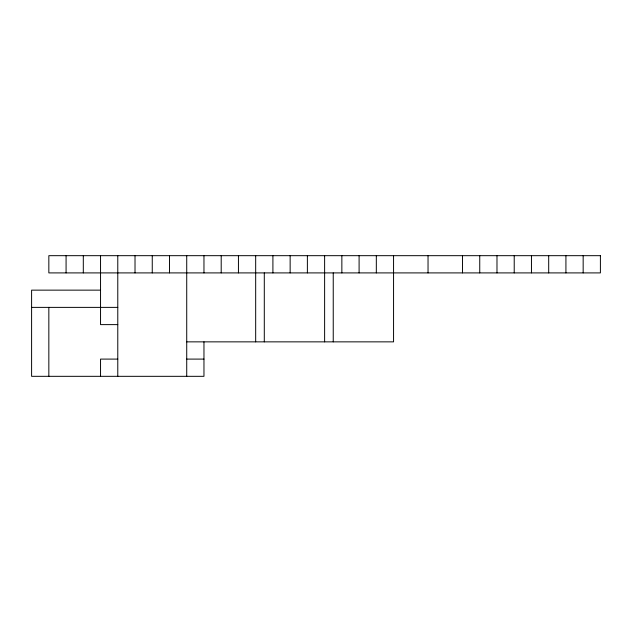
<?xml version="1.0" encoding="UTF-8"?>
<svg xmlns="http://www.w3.org/2000/svg" width="632" height="632" viewBox="0 0 632 632"><rect width="100%" height="100%" fill="white"/><g stroke="black" fill="none" stroke-linecap="round" stroke-linejoin="round"><path stroke-width="0.95" d="M100.543 290.143L31.6 290.143L31.6 376.324L203.962 376.324L203.962 341.857M31.6 307.381L117.781 307.381M117.781 324.619L100.543 324.619L100.543 255.676M186.724 341.857L393.562 341.857L393.562 255.676M117.781 359.095L100.543 359.095L100.543 376.324M186.724 359.095L203.962 359.095M583.162 255.676L583.162 272.906M565.924 255.676L565.924 272.906M548.694 255.676L548.694 272.906M531.457 255.676L531.457 272.906M514.219 255.676L514.219 272.906M496.981 255.676L496.981 272.906M479.743 255.676L479.743 272.906M462.506 255.676L462.506 272.906M428.038 255.676L428.038 272.906M376.324 255.676L376.324 272.906M359.095 255.676L359.095 272.906M341.857 255.676L341.857 272.906M333.238 272.906L333.238 341.857M324.619 255.676L324.619 341.857M307.381 255.676L307.381 272.906M290.143 255.676L290.143 272.906M272.906 255.676L272.906 272.906M264.295 272.906L264.295 341.857M255.676 255.676L255.676 341.857M238.438 255.676L238.438 272.906M221.2 255.676L221.2 272.906M203.962 255.676L203.962 272.906M186.724 255.676L186.724 376.324M169.495 255.676L169.495 272.906M152.257 255.676L152.257 272.906M135.019 255.676L135.019 272.906M117.781 255.676L117.781 376.324M83.306 255.676L83.306 272.906M66.076 255.676L66.076 272.906M48.838 307.381L48.838 376.324M600.4 255.676L48.838 255.676L48.838 272.906L600.4 272.906L600.4 255.676"/></g></svg>
